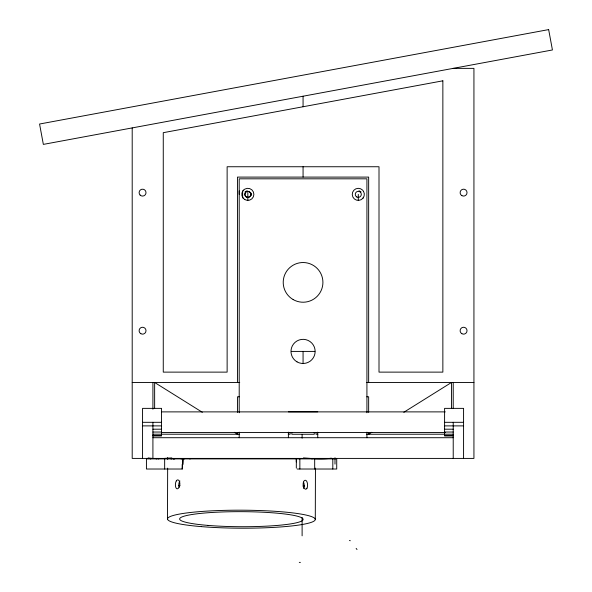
<?xml version="1.0" encoding="UTF-8"?>
<svg xmlns="http://www.w3.org/2000/svg" width="592" height="592" viewBox="0 0 592 592"><rect width="100%" height="100%" fill="white"/><g stroke="black" fill="none" stroke-linecap="round" stroke-linejoin="round"><path stroke-width="0.89" d="M299.855 469.019L299.855 458.896M302.112 535.827L302.12 517.504M314.678 469.019L314.678 458.896M332.808 469.019L332.808 458.896M167.499 518.955L167.654 468.131M167.677 459.385L167.684 457.549M182.181 469.019L182.195 464.417M296.296 461.915L296.318 458.896L296.318 468.131M315.292 519.399L315.447 468.109M239.205 194.354L239.205 190.905M243.564 190.084L242.609 191.334L242.661 197.447M362.563 198.631L363.525 197.373M371.776 432.301L368.653 434.254L368.653 432.426M403.818 412.276L451.496 382.476L451.496 408.495M245.066 191.956L247.145 190.757M247.841 191.334C243.956 191.186 243.956 197.521 247.841 197.373C251.718 197.521 251.718 191.186 247.841 191.334L247.841 200.399M302.926 486.106L304.599 485.995M171.798 457.927L164.746 458.386A12.143 1.399 -0.2 0 1 148.148 457.919M173.308 458.896L173.922 458.896M150.346 458.896L150.797 458.896M158.16 458.896L158.545 458.896M184.534 458.896L183.446 458.896M453.22 68.369L473.933 68.369L473.933 458.415L132.201 458.415L132.201 127.909M291.286 351.411L314.848 351.411M132.201 382.476L239.716 382.476M366.411 382.476L473.933 382.476M239.331 396.788L237.481 396.788L237.481 412.321M366.803 396.788L368.653 396.788L368.653 412.321M288.393 411.817L317.734 411.817M161.771 411.884L445.288 411.884M142.561 422.311L161.542 422.311M444.592 422.311L463.573 422.311M142.561 425.885L161.542 425.885M444.592 425.885L463.573 425.885M152.914 429.2L161.542 429.2M444.592 429.2L453.22 429.2M152.914 432.034L161.542 432.034M444.592 432.034L453.22 432.034M161.771 432.463L445.288 432.463M152.914 434.202L239.649 434.254M288.274 434.254L290.124 434.254L290.124 432.463M317.86 434.254L316.01 434.254L316.01 432.463M366.485 434.254L453.22 434.202M152.914 435.475L161.542 435.475M444.592 435.475L453.22 435.475M152.914 435.549L161.542 435.549M444.592 435.549L453.22 435.549M152.914 435.964L161.542 435.978L161.542 408.369L142.561 408.369L142.561 458.415M453.22 435.964L444.592 435.978L444.592 408.369L463.573 408.369L463.573 458.415M152.914 437.71L453.22 437.71M171.991 458.896L170.859 458.896M173.782 458.896L174.781 458.896M180.997 458.896L181.685 458.896M189.706 458.896L190.239 458.896M156.125 458.896L156.554 458.896M297.177 469.019L336.722 469.019L336.722 458.896L146.431 458.896L146.431 469.019L182.284 469.019L182.987 458.896L182.987 464.417M311.747 458.896L312.295 458.896M299.293 562.385L300.381 562.4M303.43 457.919L314.766 458.733A12.173 1.399 -0.2 0 0 331.342 458.149M178.377 485.618L180.057 485.743M349.435 540.511L350.309 540.725M358.989 190.757L361.068 191.956M202.316 412.276L154.638 382.476L154.638 408.495M234.358 432.301L237.481 434.254L237.481 432.426M357.02 549.531L356.14 548.407M242.609 197.373L243.564 198.631M302.112 434.602L302.12 438.198M453.22 382.462L453.22 408.339M453.22 422.311L453.22 458.415M368.653 382.476L368.653 177.097L237.481 177.097L237.481 382.476M366.922 412.742L366.922 178.821L239.205 178.821L239.205 412.742M366.922 432.16L366.922 437.71M358.293 194.354L358.293 200.399M334.998 457.742L334.998 464.113M317.734 432.16L317.734 437.71M314.285 432.463L314.285 434.254L291.849 434.254L291.849 432.463M303.067 96.215L303.067 106.745M303.067 166.744L303.067 177.097M303.067 351.411L303.067 363.495M288.393 432.16L288.393 437.71M251.304 193.155L251.304 195.552M239.205 432.16L239.205 437.71M164.657 458.896L164.657 469.019M152.914 382.417L152.914 409.227M152.914 422.311L152.914 458.415M303.563 482.169A4.455 2.213 86.1 0 1 303.541 488.422M179.073 487.209A4.455 2.213 -85.8 0 1 179.901 481M176.335 480.911L176.002 481.548A4.447 1.983 -86.3 0 0 175.979 487.801L176.401 488.407A4.455 2.176 -85.9 0 0 178.066 488.496L178.643 487.941A4.455 2.361 -85.4 0 0 179.85 483.886A4.455 2.361 -85.4 0 0 178.666 480.282L178.096 479.949A4.455 2.176 -85.9 0 0 176.423 480.748L176.335 480.911M306.982 488.193L306.56 488.792A4.455 2.183 86.2 0 1 304.887 488.874L304.318 488.319A4.455 2.368 85.8 0 1 303.141 484.256A4.455 2.368 85.8 0 1 304.34 480.66L304.917 480.334A4.455 2.183 86.2 0 1 306.582 481.133L307.004 481.94A4.447 1.983 86.7 0 1 306.982 488.193M548.651 29.6L39.568 124.024L43.349 144.389L552.432 49.965L548.651 29.6M442.86 80.815L163.266 132.682L163.266 372.124L227.128 372.124L227.128 166.744L379.006 166.744L379.006 372.124L442.86 372.124L442.86 80.815M363.525 191.334L362.563 190.084A6.038 6.038 0 0 0 352.617 192.289A6.038 6.038 0 0 0 358.819 200.377A6.038 6.038 0 0 0 363.525 191.334M201.339 526.621A73.896 9.006 0.2 0 0 315.203 519.835A73.896 9.006 0.2 0 0 207.644 511.066A73.896 9.006 0.2 0 0 201.339 526.621M461.849 333.688A3.448 3.448 0 0 0 467.029 330.699A3.448 3.448 0 0 0 461.849 327.709A3.448 3.448 0 0 0 461.849 333.688M461.849 195.619A3.448 3.448 0 0 0 467.029 192.629A3.448 3.448 0 0 0 461.849 189.64A3.448 3.448 0 0 0 461.849 195.619M140.119 195.071A3.448 3.448 0 0 0 145.891 193.525A3.448 3.448 0 0 0 141.666 189.299A3.448 3.448 0 0 0 140.119 195.071M140.829 333.688A3.448 3.448 0 0 0 146.009 330.699A3.448 3.448 0 0 0 140.829 327.709A3.448 3.448 0 0 0 140.829 333.688M207.925 525.4A61.746 7.526 0.2 0 0 303.067 519.732A61.746 7.526 0.2 0 0 213.194 512.398A61.746 7.526 0.2 0 0 207.925 525.4M297.029 361.875A12.084 12.084 0 0 0 315.144 351.411A12.084 12.084 0 0 0 297.029 340.948A12.084 12.084 0 0 0 297.029 361.875M293.144 299.567A19.847 19.847 0 0 0 322.914 282.377A19.847 19.847 0 0 0 293.144 265.186A19.847 19.847 0 0 0 293.144 299.567M244.814 199.585A6.038 6.038 0 0 0 253.879 194.354A6.038 6.038 0 0 0 244.814 189.122A6.038 6.038 0 0 0 244.814 199.585M356.784 196.973A3.019 3.019 0 0 0 361.312 194.354A3.019 3.019 0 0 0 356.784 191.741A3.019 3.019 0 0 0 356.784 196.973M245.702 196.492A3.019 3.019 0 0 0 250.756 195.138A3.019 3.019 0 0 0 247.056 191.438A3.019 3.019 0 0 0 245.702 196.492"/></g></svg>
